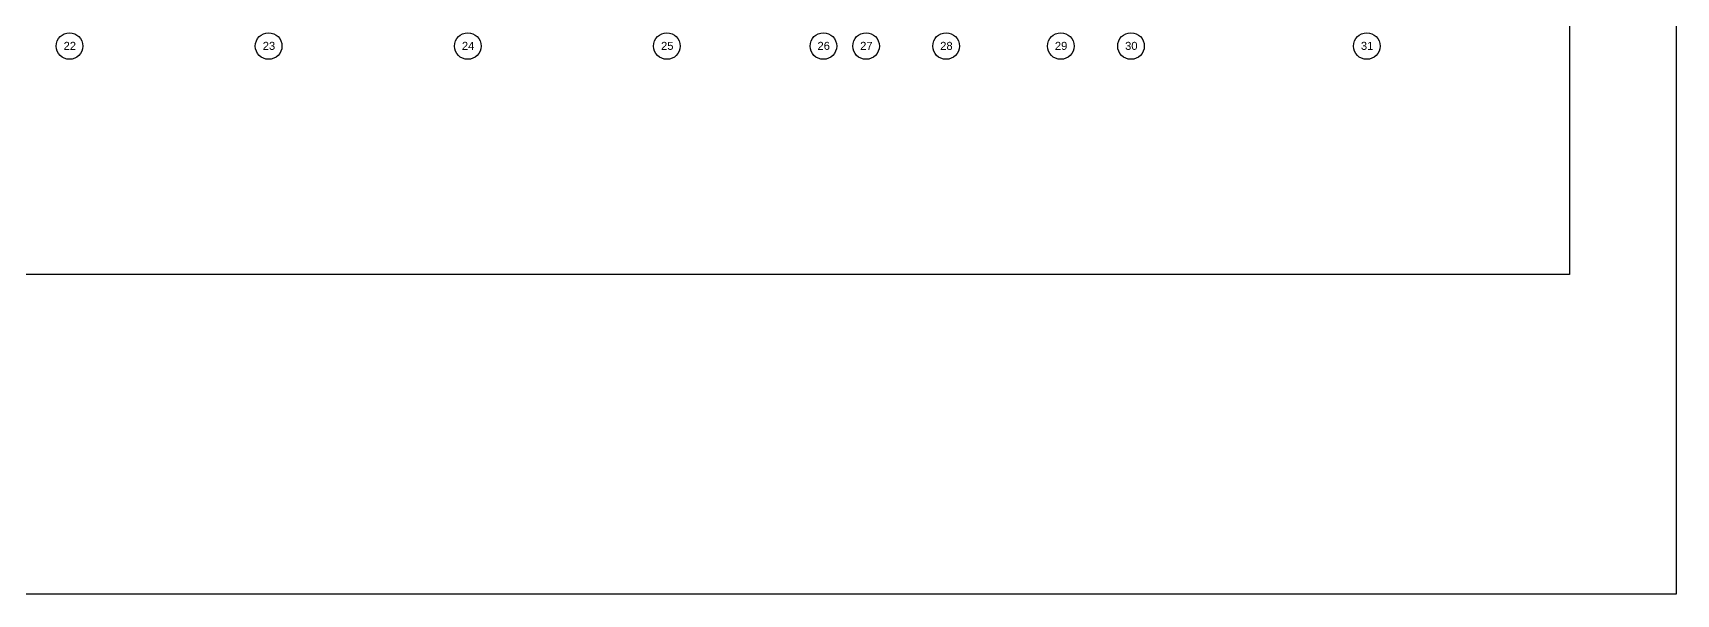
# Model space of a CAD drawing. Header units: inches. Extents: x -3700 to 348, y -844 to 2341.
# Drawn here: x -1500 to 348, y -844 to -212 of the extents above; entities that cross this region are included whole.
import ezdxf
from ezdxf.enums import TextEntityAlignment as Align

# ---------------------------------------------------------------- set-up
doc = ezdxf.new("R2010")
doc.units = ezdxf.units.IN
doc.header["$LTSCALE"] = 48
doc.header["$MEASUREMENT"] = 0
doc.linetypes.add('HIDDEN', pattern=[0.375, 0.25, -0.125])
doc.layers.get('0').update_dxf_attribs({"color": 253})
doc.layers.add('A-ANNO-NPLT', color=253, linetype='Continuous', plot=False)
doc.layers.add('S-Grid-Iden', color=253, linetype='Continuous')
doc.styles.get("Standard").update_dxf_attribs({"font": 'arial.ttf'})

# ---------------------------------------------------------------- blocks, each defined once
blk = doc.blocks.new('Column Bubble')
blk.add_circle((-0.004, -0.002), 0.156)
blk.add_attdef('XX', text='', height=0.0938).set_placement((0, 0), align=Align.MIDDLE_CENTER)
blk = doc.blocks.new('2ND FLOOR - STRUCTURAL GRID')
at = {"layer": 'S-Grid-Iden', "xscale": 96, "yscale": 96, "zscale": 96}
for p, values in [((10225.7, -9424.5), {'XX': '22'}), ((10449.7, -9424.5), {'XX': '23'}), ((10673.7, -9424.5), {'XX': '24'}), ((10897.7, -9424.5), {'XX': '25'}), ((11073.7, -9424.5), {'XX': '26'}), ((11121.7, -9424.5), {'XX': '27'}), ((11211.7, -9424.5), {'XX': '28'}), ((11340.7, -9424.5), {'XX': '29'}), ((11419.7, -9424.5), {'XX': '30'}), ((11684.9, -9424.5), {'XX': '31'})]:
    blk.add_blockref('Column Bubble', p, dxfattribs=at).add_auto_attribs(values)

msp = doc.modelspace()

# ---------------------------------------------------------------- linework, layer by layer
at = {"layer": 'A-ANNO-NPLT'}
for points in [[(-3700, -844.3), (-3700, 2131.7), (348, 2131.7), (348, -844.3)], [(-3580, -484.3), (-3580, 1771.7), (228, 1771.7), (228, -484.3)]]:
    msp.add_lwpolyline(points, close=True, dxfattribs=at)

# ---------------------------------------------------------------- block references
at = {"linetype": 'HIDDEN'}
msp.add_blockref('2ND FLOOR - STRUCTURAL GRID', (-11684.5, 9197.8), dxfattribs=at)

doc.saveas('drawing.dxf')
